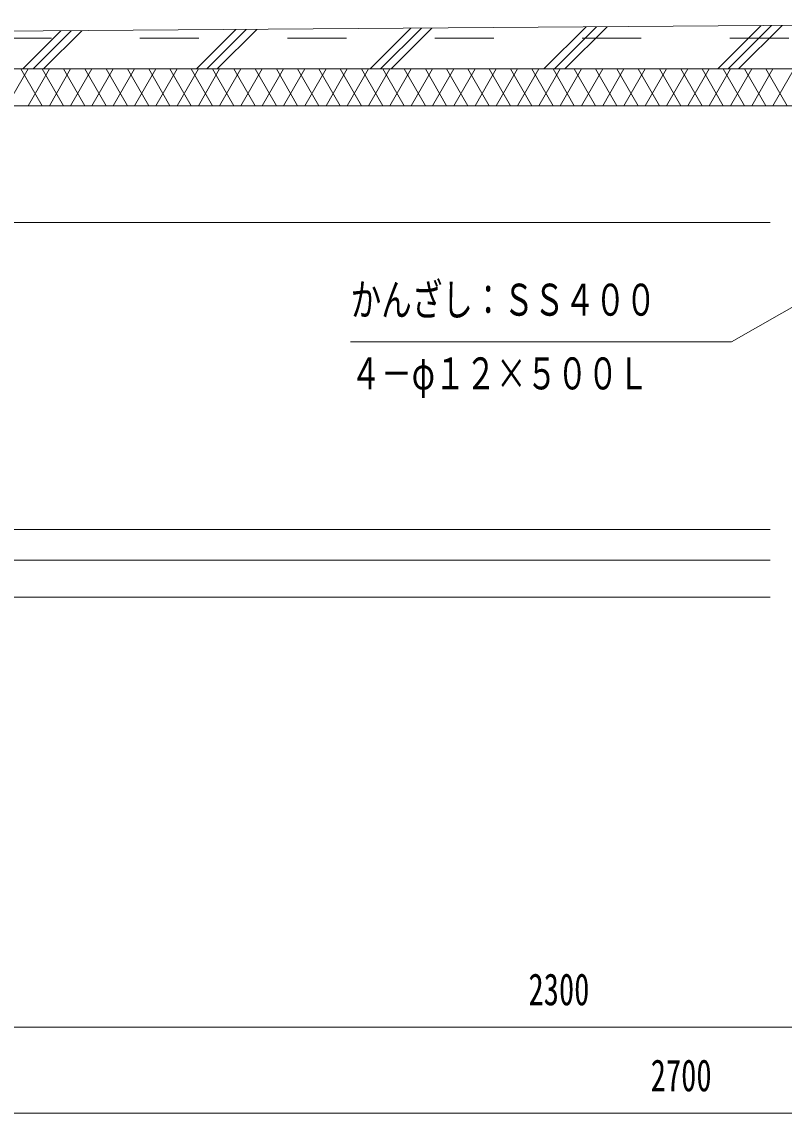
# Model space of a CAD drawing. Units: millimetres, scale not verified. Extents: x -25648 to 25658, y -10130 to 10130.
# Drawn here: x 16588 to 19690, y -3260 to 1182 of the extents above; entities that cross this region are included whole.
import ezdxf
from ezdxf.enums import TextEntityAlignment as Align

# ---------------------------------------------------------------- set-up
doc = ezdxf.new("R2010")
doc.units = ezdxf.units.MM
doc.header["$LTSCALE"] = 60
doc.linetypes.add('USER2', pattern=[10, 4, -6])
for name, color, linetype, lineweight in [('0-6_2-02BOLD', 7, 'Continuous', 18), ('0-7_2-12HIDDEN', 3, 'USER2', 18), ('0-A_2-52DIM', 3, 'Continuous', 18), ('0-B_2-62HATCH', 2, 'Continuous', 18)]:
    doc.layers.add(name, color=color, linetype=linetype, lineweight=lineweight)
doc.styles.add('ＭＳ ゴシック', font='')
doc.styles.get('ＭＳ ゴシック').set_extended_font_data('MS Gothic')

msp = doc.modelspace()

# ---------------------------------------------------------------- linework, layer by layer
at = {"layer": '0-6_2-02BOLD'}
msp.add_line((15958.28, 1139.93), (21581.28, 1181.58), dxfattribs=at)
for points in [[(20708.28, 839.93), (15958.28, 839.93), (15958.28, 1139.93)], [(20708.28, 364.93), (20708.28, 989.93), (15958.28, 989.93)]]:
    msp.add_lwpolyline(points, dxfattribs=at)
at = {"layer": '0-7_2-12HIDDEN'}
msp.add_line((22708.28, 1114.93), (15958.28, 1114.93), dxfattribs=at)
at = {"layer": '0-A_2-52DIM'}
for p, q in [((19475.83, -121.26), (21291.42, 919.43)), ((19633.28, 364.93), (14483.28, 364.93)), ((19475.83, -121.26), (17925.83, -121.26)), ((19633.28, -885.07), (14833.28, -885.07)), ((14833.28, -1010.07), (19633.28, -1010.07)), ((14133.28, -1160.07), (19633.28, -1160.07)), ((22708.28, -2910.07), (15958.28, -2910.07)), ((15958.28, -3260.07), (22708.28, -3260.07))]:
    msp.add_line(p, q, dxfattribs=at)
at = {"layer": '0-B_2-62HATCH'}
for p, q in [((18171.01, 1155.62), (18005.32, 989.93)), ((18213.76, 1155.95), (18047.75, 989.93)), ((18090.17, 989.93), (18256.51, 1156.27)), ((18883.51, 1161.01), (18712.43, 989.93)), ((18926.26, 1161.33), (18754.85, 989.93)), ((18797.28, 989.93), (18969.01, 1161.66)), ((19419.53, 989.93), (19596, 1166.4)), ((19461.96, 989.93), (19638.75, 1166.72)), ((19681.5, 1167.04), (19504.39, 989.93)), ((16746.03, 1144.85), (16591.11, 989.93)), ((16788.78, 1145.17), (16633.53, 989.93)), ((16675.96, 989.93), (16831.52, 1145.49)), ((17298.22, 989.93), (17458.52, 1150.24)), ((17501.27, 1150.56), (17340.64, 989.93)), ((17383.06, 989.93), (17544.02, 1150.88)), ((16613.16, 989.93), (16526.55, 839.93)), ((16584.29, 989.93), (16670.89, 839.93)), ((16613.16, 839.93), (16699.76, 989.93)), ((16757.5, 839.93), (16670.89, 989.93)), ((16699.76, 839.93), (16786.36, 989.93)), ((16757.5, 989.93), (16844.1, 839.93)), ((16872.97, 989.93), (16786.36, 839.93)), ((16930.7, 839.93), (16844.1, 989.93)), ((16872.97, 839.93), (16959.57, 989.93)), ((16930.7, 989.93), (17017.3, 839.93)), ((17046.17, 989.93), (16959.57, 839.93)), ((17103.91, 839.93), (17017.3, 989.93)), ((17046.17, 839.93), (17132.77, 989.93)), ((17103.91, 989.93), (17190.51, 839.93)), ((17219.38, 989.93), (17132.77, 839.93)), ((17277.11, 839.93), (17190.51, 989.93)), ((17219.38, 839.93), (17305.98, 989.93)), ((17363.72, 839.93), (17277.11, 989.93)), ((17392.58, 989.93), (17305.98, 839.93)), ((17363.72, 989.93), (17450.32, 839.93)), ((17479.19, 989.93), (17392.58, 839.93)), ((17536.92, 839.93), (17450.32, 989.93)), ((17479.19, 839.93), (17565.79, 989.93)), ((17536.92, 989.93), (17623.52, 839.93)), ((17652.39, 989.93), (17565.79, 839.93)), ((17710.13, 839.93), (17623.52, 989.93)), ((17652.39, 839.93), (17738.99, 989.93)), ((17710.13, 989.93), (17796.73, 839.93)), ((17825.59, 989.93), (17738.99, 839.93)), ((17883.33, 839.93), (17796.73, 989.93)), ((17825.6, 839.93), (17912.2, 989.93)), ((17883.33, 989.93), (17969.93, 839.93)), ((17998.8, 989.93), (17912.2, 839.93)), ((18056.54, 839.93), (17969.93, 989.93)), ((17998.8, 839.93), (18085.4, 989.93)), ((18056.54, 989.93), (18143.14, 839.93)), ((18172.01, 989.93), (18085.41, 839.93)), ((18229.74, 839.93), (18143.14, 989.93)), ((18172.01, 839.93), (18258.61, 989.93)), ((18229.74, 989.93), (18316.34, 839.93)), ((18345.21, 989.93), (18258.61, 839.93)), ((18402.95, 839.93), (18316.34, 989.93)), ((18345.21, 839.93), (18431.81, 989.93)), ((18402.95, 989.93), (18489.55, 839.93)), ((18518.42, 989.93), (18431.82, 839.93)), ((18576.15, 839.93), (18489.55, 989.93)), ((18518.42, 839.93), (18605.02, 989.93)), ((18576.15, 989.93), (18662.76, 839.93)), ((18691.62, 989.93), (18605.02, 839.93)), ((18749.36, 839.93), (18662.76, 989.93)), ((18691.62, 839.93), (18778.23, 989.93)), ((18749.36, 989.93), (18835.96, 839.93)), ((18864.83, 989.93), (18778.23, 839.93)), ((18922.56, 839.93), (18835.96, 989.93)), ((18864.83, 839.93), (18951.43, 989.93)), ((18922.56, 989.93), (19009.17, 839.93)), ((19038.03, 989.93), (18951.43, 839.93)), ((19095.77, 839.93), (19009.17, 989.93)), ((19038.03, 839.93), (19124.64, 989.93)), ((19095.77, 989.93), (19182.37, 839.93)), ((19211.24, 989.93), (19124.64, 839.93)), ((19268.97, 839.93), (19182.37, 989.93)), ((19211.24, 839.93), (19297.84, 989.93)), ((19268.98, 989.93), (19355.58, 839.93)), ((19384.44, 989.93), (19297.84, 839.93)), ((19442.18, 839.93), (19355.58, 989.93)), ((19384.44, 839.93), (19471.05, 989.93)), ((19528.78, 839.93), (19442.18, 989.93)), ((19557.65, 989.93), (19471.05, 839.93)), ((19528.78, 989.93), (19615.39, 839.93)), ((19644.25, 989.93), (19557.65, 839.93)), ((19701.99, 839.93), (19615.39, 989.93)), ((19644.25, 839.93), (19730.85, 989.93))]:
    msp.add_line(p, q, dxfattribs=at)

# ---------------------------------------------------------------- texts
at = {"layer": '0-A_2-52DIM', "color": 7, "style": 'ＭＳ ゴシック', "width": 0.7}
for s, p in [('かんざし：ＳＳ４００', (17925.83, -53.49)), ('４－φ１２×５００Ｌ', (17925.83, -353.49)), ('2300', (18649.34, -2860.07)), ('2700', (19146.68, -3210.07))]:
    msp.add_text(s, height=130.2, dxfattribs=at).set_placement(p, align=Align.BOTTOM_LEFT)

doc.saveas('drawing.dxf')
